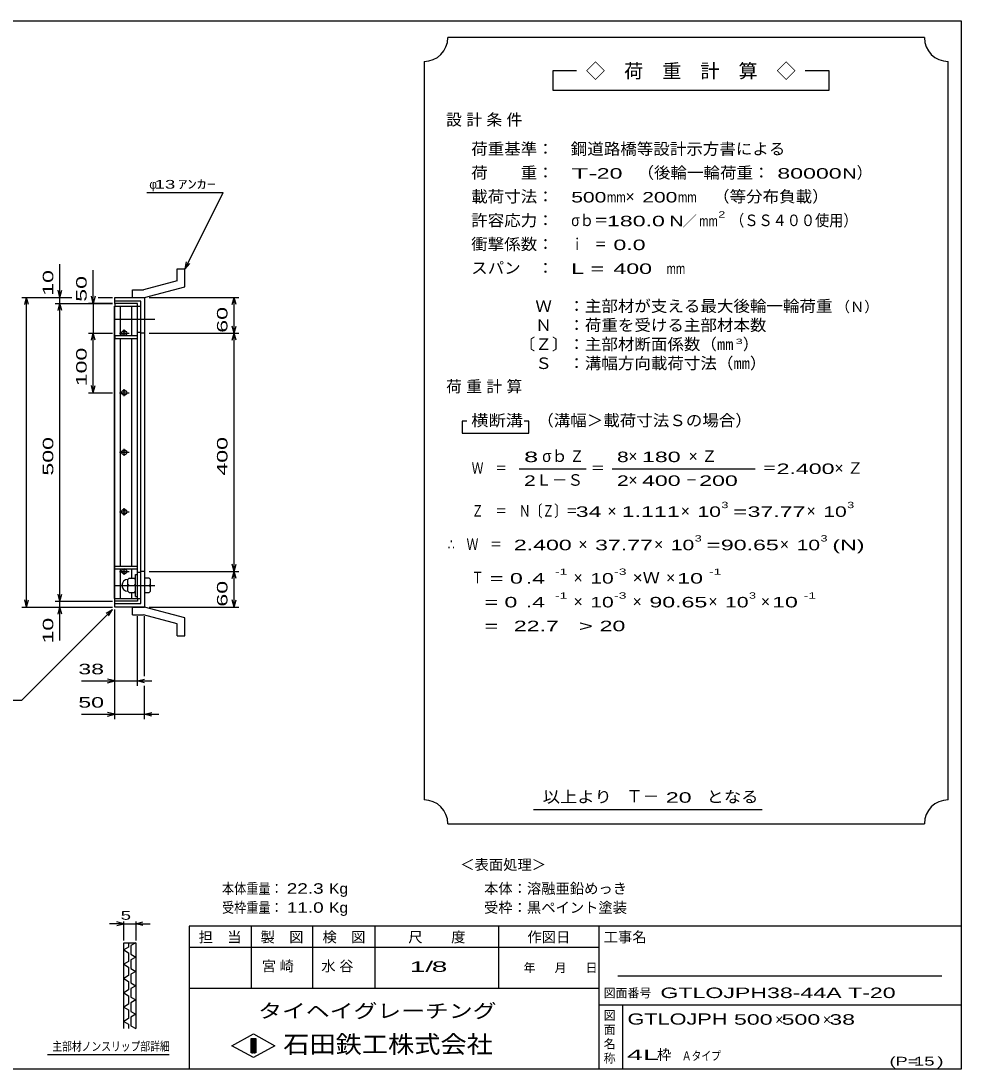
# Model space of a CAD drawing. Units: millimetres, scale not verified. Extents: x -1456 to 1385, y -1026 to 843.
# Drawn here: x -193 to 1385, y -917 to 843 of the extents above; entities that cross this region are included whole.
import ezdxf
from ezdxf.enums import TextEntityAlignment as Align

# ---------------------------------------------------------------- set-up
doc = ezdxf.new("R2010")
doc.units = ezdxf.units.MM
doc.header["$LTSCALE"] = 8
doc.linetypes.add('CHAIN', pattern=[18.5, 12, -1.5, 3.5, -1.5])
for name, color, linetype, lineweight in [('0_2', 150, 'Continuous', 25), ('16', 3, 'Continuous', 25), ('19', 6, 'Continuous', 25), ('22', 4, 'Continuous', 25), ('24', 2, 'Continuous', 25), ('32', 4, 'Continuous', 25)]:
    doc.layers.add(name, color=color, linetype=linetype, lineweight=lineweight)
doc.styles.add('ベクトル', font='')
doc.styles.get('ベクトル').set_extended_font_data('ベクトル')

msp = doc.modelspace()

# ---------------------------------------------------------------- linework, layer by layer
at = {"layer": '0_2'}
for p, q in [((-1383.2, 842.8), (1384.8, 842.8)), ((1384.8, 842.8), (1384.8, -917.2)), ((1384.8, -677.2), (88.8, -677.2)), ((88.8, -677.2), (88.8, -917.2)), ((192.8, -677.2), (192.8, -781.2)), ((296.8, -781.2), (296.8, -677.2)), ((400.8, -677.2), (400.8, -781.2)), ((608.8, -781.2), (608.8, -677.2)), ((776.8, -677.2), (776.8, -917.2)), ((776.8, -713.2), (88.8, -713.2)), ((1352.8, -761.2), (808.8, -761.2)), ((88.8, -781.2), (776.8, -781.2)), ((776.8, -809.2), (1384.8, -809.2)), ((816.8, -917.2), (816.8, -809.2)), ((160.8, -878), (196.8, -858)), ((196.8, -858), (232.8, -878)), ((196.8, -898), (160.8, -878)), ((192.8, -866), (200.8, -866)), ((192.8, -890), (192.8, -866)), ((192.8, -866), (194.4, -866)), ((194.4, -866), (194.4, -890)), ((196, -890), (196, -866)), ((196, -866), (197.6, -866)), ((232.8, -878), (196.8, -898)), ((197.6, -866), (197.6, -890)), ((199.2, -890), (199.2, -866)), ((199.2, -866), (200.8, -866)), ((200.8, -866), (200.8, -890)), ((200.8, -866), (200.8, -890)), ((200.8, -890), (192.8, -890)), ((194.4, -890), (196, -890)), ((197.6, -890), (199.2, -890)), ((1384.8, -917.2), (-1383.2, -917.2))]:
    msp.add_line(p, q, dxfattribs=at)
at = {"layer": '16'}
for p, q in [((-36.7, -127), (-36.7, 364)), ((-36.7, 364), (-36, 364)), ((2, 368.5), (-36, 368.5)), ((-36, 368.5), (-36, 364)), ((-36, 364), (2, 364)), ((-36, -127), (-36, 364)), ((-36, 364), (2, 364)), ((-26.5, 314), (-26.5, 364)), ((-7.5, 314), (-7.5, 364)), ((2, 364), (2, 368.5)), ((2, -127), (2, 364)), ((2, 364), (8, 364)), ((8, 320), (8, 364)), ((-28, 318.5), (-12, 318.5)), ((-22, 321.5), (-18, 321.5)), ((-20, 314), (-20, 324.5)), ((2, 320), (8, 320)), ((-36, 314), (-36, 309.5)), ((2, 314), (-36, 314)), ((-36, 309.5), (2, 309.5)), ((-26.5, -72.5), (-26.5, 309.5)), ((-22, 315.5), (-18, 315.5)), ((-7.5, -72.5), (-7.5, 309.5)), ((2, 309.5), (2, 314)), ((-28, 218.5), (-12, 218.5)), ((-22, 221.5), (-18, 221.5)), ((-22, 215.5), (-18, 215.5)), ((-20, 212.5), (-20, 224.5)), ((-20, 112.5), (-20, 124.5)), ((-28, 118.5), (-12, 118.5)), ((-22, 121.5), (-18, 121.5)), ((-22, 115.5), (-18, 115.5)), ((-28, 18.5), (-12, 18.5)), ((-22, 21.5), (-18, 21.5)), ((-20, 12.5), (-20, 24.5)), ((-22, 15.5), (-18, 15.5)), ((-36, -77), (-36, -72.5)), ((-36, -72.5), (2, -72.5)), ((-36, -77), (2, -77)), ((-28, -81.5), (-12, -81.5)), ((-26.5, -127), (-26.5, -77)), ((-22, -78.5), (-18, -78.5)), ((-22, -84.5), (-18, -84.5)), ((-20, -87.5), (-20, -77)), ((-7.5, -92), (-7.5, -77)), ((-1, -123.5), (-1, -86.5)), ((-1, -86.5), (2, -86.5)), ((2, -77), (2, -72.5)), ((2, -83), (8, -83)), ((2, -123.5), (2, -86.5)), ((8, -127), (8, -83)), ((-12, -93), (-14, -95)), ((-14, -115), (-14, -95)), ((-12, -105), (-14, -103)), ((-12, -105), (-14, -107)), ((-12, -93), (-3, -93)), ((-12, -105), (-3, -105)), ((-1, -95), (-3, -93)), ((-3, -105), (-1, -103)), ((-1, -107), (-3, -105)), ((-12, -117), (-14, -115)), ((-12, -117), (-3, -117)), ((-7.5, -127), (-7.5, -118)), ((-3, -117), (-1, -115)), ((-36.7, -127), (-36, -127)), ((-36, -127), (2, -127)), ((-36, -131.5), (-36, -127)), ((-36, -127), (2, -127)), ((2, -131.5), (-36, -131.5)), ((-1, -123.5), (2, -123.5)), ((2, -127), (2, -131.5)), ((2, -127), (8, -127))]:
    msp.add_line(p, q, dxfattribs=at)
at = {"layer": '16', "linetype": 'CHAIN'}
for p, q in [((-37.6, 342), (31.4, 342)), ((-37.6, -105), (31.4, -105))]:
    msp.add_line(p, q, dxfattribs=at)
at = {"layer": '16'}
for centre, radius, start, end in [((-22, 318.5), 3, 90, 270), ((-20, 318.5), 4, 46.6, 133.4), ((-18, 318.5), 3, 270, 90), ((-20, 318.5), 4, 226.6, 313.4), ((-22, 218.5), 3, 90, 270), ((-20, 218.5), 4, 46.6, 133.4), ((-20, 218.5), 4, 226.6, 313.4), ((-18, 218.5), 3, 270, 90), ((-22, 118.5), 3, 90, 270), ((-20, 118.5), 4, 46.6, 133.4), ((-20, 118.5), 4, 226.6, 313.4), ((-18, 118.5), 3, 270, 90), ((-22, 18.5), 3, 90, 270), ((-20, 18.5), 4, 46.6, 133.4), ((-18, 18.5), 3, 270, 90), ((-20, 18.5), 4, 226.6, 313.4), ((-22, -81.5), 3, 90, 270), ((-20, -81.5), 4, 46.6, 133.4), ((-20, -81.5), 4, 226.6, 313.4), ((-18, -81.5), 3, 270, 90), ((-14, -105), 10, 90, 270)]:
    msp.add_arc(centre, radius, start, end, dxfattribs=at)
at = {"layer": '19'}
for p, q in [((68.6, 426.6), (81.6, 426.6)), ((68.6, 406.6), (68.6, 426.6)), ((81.6, 396.6), (81.6, 426.6)), ((68.6, 406.6), (12.3, 391.5)), ((-6, 391.5), (12.3, 391.5)), ((-6, 378.5), (-6, 391.5)), ((14, 378.5), (81.6, 396.6)), ((-36, 368.5), (-36, 378.5)), ((-36, 378.5), (14, 378.5)), ((8, 372.5), (-36, 372.5)), ((-6, 378.5), (14, 378.5)), ((8, -135.5), (8, 372.5)), ((14, 378.5), (14, -141.5)), ((14, 318.5), (8, 318.5)), ((14, -81.5), (8, -81.5)), ((22, -93), (14, -93)), ((14, -93), (14, -117)), ((14, -105), (22, -105)), ((24, -95), (22, -93)), ((24, -103), (22, -105)), ((22, -105), (24, -107)), ((24, -115), (24, -95)), ((14, -117), (22, -117)), ((22, -117), (24, -115)), ((-36, -141.5), (-36, -131.5)), ((-36, -135.5), (8, -135.5)), ((14, -141.5), (-36, -141.5)), ((-6, -141.5), (14, -141.5)), ((-6, -154.5), (-6, -141.5)), ((-6, -154.5), (12.3, -154.5)), ((68.6, -169.6), (12.3, -154.5)), ((81.6, -159.6), (14, -141.5)), ((68.6, -189.6), (68.6, -169.6)), ((81.6, -189.6), (81.6, -159.6)), ((68.6, -189.6), (81.6, -189.6))]:
    msp.add_line(p, q, dxfattribs=at)
at = {"layer": '22'}
for p, q in [((18, 554.5), (146, 554.5)), ((82, 426.5), (146, 554.5)), ((-128, 378.5), (-128, 434.5)), ((-72, 368.5), (-72, 424.5)), ((82, 426.5), (84.4, 438.2)), ((82, 426.5), (90, 435.3)), ((-128, 378.5), (-131.2, 390.5)), ((-128, 378.5), (-124.8, 390.5)), ((-192, 378.5), (-108, 378.5)), ((-187.2, 366.5), (-184, 378.5)), ((-180.8, 366.5), (-184, 378.5)), ((-184, -141.5), (-184, 378.5)), ((-136, 378.5), (-108, 378.5)), ((-128, 368.5), (-128, 378.5)), ((-72, 368.5), (-75.2, 380.5)), ((-68.8, 380.5), (-72, 368.5)), ((-64, 378.5), (-40, 378.5)), ((-64, 378.5), (-40, 378.5)), ((22, 378.5), (172.4, 378.5)), ((161.2, 366.5), (164.4, 378.5)), ((167.6, 366.5), (164.4, 378.5)), ((164.4, 318.5), (164.4, 378.5)), ((-136, 368.5), (-40, 368.5)), ((-131.2, 356.5), (-128, 368.5)), ((-124.8, 356.5), (-128, 368.5)), ((-128, -131.5), (-128, 368.5)), ((-40, 368.5), (-80, 368.5)), ((-72, 368.5), (-72, 318.5)), ((-80, 318.5), (-40, 318.5)), ((-75.2, 306.5), (-72, 318.5)), ((-68.8, 306.5), (-72, 318.5)), ((-72, 218.5), (-72, 318.5)), ((22, 318.5), (172.4, 318.5)), ((164.4, 318.5), (161.2, 330.5)), ((161.2, 306.5), (164.4, 318.5)), ((164.4, 318.5), (167.6, 330.5)), ((167.6, 306.5), (164.4, 318.5)), ((164.4, -81.5), (164.4, 318.5)), ((-72, 218.5), (-75.2, 230.5)), ((-72, 218.5), (-68.8, 230.5)), ((-80, 218.5), (-40, 218.5)), ((164.4, -81.5), (161.2, -69.5)), ((164.4, -81.5), (167.6, -69.5)), ((22, -81.5), (172.4, -81.5)), ((161.2, -93.5), (164.4, -81.5)), ((167.6, -93.5), (164.4, -81.5)), ((164.4, -141.5), (164.4, -81.5)), ((-128, -131.5), (-131.2, -119.5)), ((-128, -131.5), (-124.8, -119.5)), ((-184, -141.5), (-187.2, -129.5)), ((-184, -141.5), (-180.8, -129.5)), ((-136, -131.5), (-40, -131.5)), ((-128, -141.5), (-128, -131.5)), ((164.4, -141.5), (161.2, -129.5)), ((164.4, -141.5), (167.6, -129.5)), ((-192, -141.5), (-40, -141.5)), ((-192, -297.5), (-40, -145.5)), ((-136, -141.5), (-40, -141.5)), ((-131.2, -153.5), (-128, -141.5)), ((-124.8, -153.5), (-128, -141.5)), ((-128, -197.5), (-128, -141.5)), ((-50.4, -151.9), (-40, -145.5)), ((-46.4, -155.9), (-40, -145.5)), ((-36, -273.5), (-36, -145.5)), ((-36, -329.5), (-36, -145.5)), ((2, -273.5), (2, -156.9)), ((14, -257.5), (14, -156.9)), ((22, -141.5), (172.4, -141.5)), ((-36, -265.5), (-48, -262.3)), ((2, -265.5), (14, -262.3)), ((-92, -265.5), (-36, -265.5)), ((-48, -268.7), (-36, -265.5)), ((-36, -265.5), (2, -265.5)), ((14, -268.7), (2, -265.5)), ((2, -265.5), (26, -265.5)), ((14, -329.5), (14, -273.5)), ((-352, -297.5), (-192, -297.5)), ((-92, -321.5), (-36, -321.5)), ((-36, -321.5), (-48, -318.3)), ((-48, -324.7), (-36, -321.5)), ((-36, -321.5), (14, -321.5)), ((14, -321.5), (26, -318.3)), ((26, -324.7), (14, -321.5)), ((14, -321.5), (38, -321.5))]:
    msp.add_line(p, q, dxfattribs=at)
at = {"layer": '24', "color": 4}
for p, q in [((1323.2, 814.8), (523.2, 814.8)), ((483.2, 774.8), (483.2, -465.2)), ((1363.2, -465.2), (1363.2, 774.8)), ((739.2, 758.8), (699.2, 758.8)), ((699.2, 758.8), (699.2, 726.8)), ((1163.2, 758.8), (1123.2, 758.8)), ((1163.2, 726.8), (1163.2, 758.8)), ((699.2, 726.8), (1163.2, 726.8)), ((555.2, 170.8), (547.2, 170.8)), ((547.2, 170.8), (547.2, 150.8)), ((659.2, 170.8), (651.2, 170.8)), ((659.2, 150.8), (659.2, 170.8)), ((547.2, 150.8), (659.2, 150.8)), ((643.2, 90.8), (755.2, 90.8)), ((799.2, 90.8), (1039.2, 90.8)), ((667.2, -481.2), (1051.2, -481.2)), ((523.2, -505.2), (1323.2, -505.2))]:
    msp.add_line(p, q, dxfattribs=at)
for centre, start, end in [((483.2, 814.8), 270, 0), ((1363.2, 814.8), 180, 270), ((483.2, -505.2), 0, 90), ((1363.2, -505.2), 90, 180)]:
    msp.add_arc(centre, 40, start, end, dxfattribs=at)
at = {"layer": '32'}
for p, q in [((-20.8, -673.2), (-44.8, -673.2)), ((-20.8, -673.2), (-32.8, -670)), ((-32.8, -676.4), (-20.8, -673.2)), ((-20.8, -701.2), (-20.8, -669.2)), ((-20.8, -673.2), (-0.8, -673.2)), ((-0.8, -669.2), (-0.8, -701.2)), ((-0.8, -673.2), (11.2, -670)), ((11.2, -676.4), (-0.8, -673.2)), ((-0.8, -673.2), (23.2, -673.2)), ((-20.8, -705.2), (-0.8, -705.2)), ((-20.8, -849.2), (-20.8, -705.2)), ((-12.8, -712.4), (-20.8, -717.2)), ((-20.8, -717.2), (-12.8, -722)), ((-12.8, -705.2), (-12.8, -712.4)), ((-0.8, -705.2), (-8.8, -710)), ((-8.8, -710), (-8.8, -724.4)), ((-0.8, -705.2), (-0.8, -849.2)), ((-12.8, -736.4), (-20.8, -741.2)), ((-12.8, -722), (-12.8, -736.4)), ((-8.8, -724.4), (-0.8, -729.2)), ((-0.8, -729.2), (-8.8, -734)), ((-8.8, -734), (-8.8, -748.4)), ((-20.8, -741.2), (-12.8, -746)), ((-12.8, -746), (-12.8, -760.4)), ((-8.8, -748.4), (-0.8, -753.2)), ((-0.8, -753.2), (-8.8, -758)), ((-12.8, -760.4), (-20.8, -765.2)), ((-20.8, -765.2), (-12.8, -770)), ((-12.8, -770), (-12.8, -784.4)), ((-8.8, -758), (-8.8, -772.4)), ((-8.8, -772.4), (-0.8, -777.2)), ((-12.8, -784.4), (-20.8, -789.2)), ((-20.8, -789.2), (-12.8, -794)), ((-0.8, -777.2), (-8.8, -782)), ((-8.8, -782), (-8.8, -796.4)), ((-12.8, -808.4), (-20.8, -813.2)), ((-12.8, -794), (-12.8, -808.4)), ((-8.8, -796.4), (-0.8, -801.2)), ((-0.8, -801.2), (-8.8, -806)), ((-8.8, -806), (-8.8, -820.4)), ((-20.8, -813.2), (-12.8, -818)), ((-12.8, -818), (-12.8, -832.4)), ((-8.8, -820.4), (-0.8, -825.2)), ((-0.8, -825.2), (-8.8, -830)), ((-12.8, -832.4), (-20.8, -837.2)), ((-20.8, -837.2), (-12.8, -842)), ((-12.8, -842), (-12.8, -849.2)), ((-8.8, -830), (-8.8, -844.4)), ((-8.8, -844.4), (-0.8, -849.2)), ((55.2, -893.2), (-148.8, -893.2))]:
    msp.add_line(p, q, dxfattribs=at)

# ---------------------------------------------------------------- texts
at = {"layer": '0_2', "style": 'ベクトル'}
for s, height, p in [('担\u3000当', 17.6, (104.8, -695.6)), ('製\u3000図', 17.6, (208.8, -695.6)), ('検\u3000図', 17.6, (312.8, -695.6)), ('尺\u3000\u3000度', 17.6, (456.8, -695.6)), ('作図日', 17.6, (656.8, -695.6)), ('工事名', 17.6, (784.8, -695.6)), ('年', 14.7, (650.4, -747.2)), ('月', 14.7, (702.4, -747.2)), ('日', 14.7, (754.4, -747.2)), ('図面番号', 14.66, (784.8, -789.6)), ('図', 14.7, (784.8, -827.2)), ('面', 14.7, (784.8, -851.2)), ('名', 14.7, (784.8, -875.2)), ('称', 14.7, (784.8, -899.2))]:
    msp.add_text(s, height=height, dxfattribs=at).set_placement(p, align=Align.MIDDLE_LEFT)
at = {"layer": '0_2', "color": 222, "style": 'ベクトル'}
for s, height, width, p in [('タイヘイグレーチング', 23.46, 1.25, (204.8, -819.6)), ('石田鉄工株式会社', 29.33, 1.1, (246.8, -875.6))]:
    msp.add_text(s, height=height, dxfattribs=dict(at, width=width)).set_placement(p, align=Align.MIDDLE_LEFT)
at = {"layer": '22', "color": 2, "style": 'ベクトル'}
for s, height, p in [('φ', 14.7, (22, 568.5)), ('＜表面処理＞', 17.6, (544, -574)), ('本体：', 17.6, (584, -614)), ('溶融亜鉛めっき', 17.6, (656, -614)), ('受枠：', 17.6, (584, -646)), ('黒ペイント塗装', 17.6, (656, -646)), ('×', 17.6, (1072.8, -834)), ('×', 17.6, (1152.8, -834)), ('枠', 17.6, (874.4, -893.2))]:
    msp.add_text(s, height=height, dxfattribs=at).set_placement(p, align=Align.MIDDLE_LEFT)
for s, height, width, p in [(' 13 ', 14.66, 1.6, (22, 568.5)), ('ｱﾝｶｰ', 14.66, 1.6, (70, 568.5)), (' 38 ', 17.6, 1.65, (-108, -245.5)), (' 50 ', 17.6, 1.65, (-108, -301.5)), ('本体重量：', 17.6, 0.85, (144, -614)), (' 22.3', 17.6, 1.35, (244, -614)), ('Kg', 17.6, 1.1, (324, -614)), ('受枠重量：', 17.6, 0.85, (144, -646)), (' 11.0', 17.6, 1.35, (244, -646)), ('Kg', 17.6, 1.1, (324, -646)), ('1/', 17.6, 2, (459.2, -745.2)), (' 8 ', 17.6, 2, (483.2, -745.2)), ('GTLOJPH38-44A T-20                 ', 17.6, 1.65, (880, -789.2)), ('GTLOJPH', 18.77, 1.45, (824.8, -833.2)), (' 500 ', 17.6, 1.65, (992.8, -834)), (' 500 ', 17.6, 1.65, (1072.8, -834)), (' 38 ', 17.6, 1.65, (1152.8, -834)), ('4L', 17.6, 2.05, (824, -893.2)), ('Ａタイプ', 14.66, 0.8, (916, -895.2)), ('(P=', 14.66, 1.55, (1264.8, -904)), (' 15 ', 14.66, 1.6, (1296.8, -904)), (')', 14.7, 1.6, (1344.8, -904))]:
    msp.add_text(s, height=height, dxfattribs=dict(at, width=width)).set_placement(p, align=Align.MIDDLE_LEFT)
at = {"layer": '22', "color": 2, "style": 'ベクトル', "width": 1.65}
for s, p in [(' 10 ', (-148, 370.5)), (' 50 ', (-92, 360.5)), (' 60 ', (144.4, 308.5)), (' 100 ', (-92, 218.5)), (' 500 ', (-148, 68.5)), (' 400 ', (144.4, 68.5)), (' 60 ', (144.4, -151.5)), (' 10 ', (-148, -213.5))]:
    msp.add_text(s, height=17.6, rotation=90, dxfattribs=at).set_placement(p, align=Align.MIDDLE_LEFT)
at = {"layer": '22', "color": 2, "char_height": 17.6, "attachment_point": 4, "style": 'ベクトル'}
for s, insert in [('\\T1.25;宮崎\u3000', (210.8, -745.2)), ('\\T1.25;水谷\u3000', (310.8, -745.2))]:
    msp.add_mtext(s, dxfattribs=dict(at, insert=insert))
at = {"layer": '24', "style": 'ベクトル'}
for s, height, p in [('◇\u3000荷\u3000重\u3000計\u3000算\u3000◇', 23.46, (755.2, 758.8)), ('）', 19.4, (1209.6, 588)), ('×', 19.4, (821.6, 548)), ('／', 17.6, (917.2, 506.8)), ('（Ｎ）', 17.6, (1174.4, 362.8)), ('）', 19.4, (1018.4, 300)), ('σｂ', 19.35, (681.6, 112)), ('×', 19.4, (826.4, 112)), ('Ｌ－Ｓ', 19.35, (671.2, 72)), ('×', 19.4, (826.4, 72)), ('×', 19.4, (791.2, 20)), ('×', 19.4, (914.4, 20)), ('×', 19.4, (1125.6, 20)), ('×', 19.4, (742.4, -36)), ('×', 19.4, (869.6, -36)), ('×', 19.4, (1080.8, -36)), ('×', 19.4, (734.4, -92)), ('×', 19.4, (889.6, -92)), ('×', 19.4, (734.4, -132)), ('×', 19.4, (833.6, -132)), ('×', 19.4, (960.8, -132)), ('×', 19.4, (1048.8, -132)), ('Ｔ－', 20.53, (822.4, -459.2))]:
    msp.add_text(s, height=height, dxfattribs=at).set_placement(p, align=Align.MIDDLE_LEFT)
for s, height, width, p in [('荷重基準：\u3000', 19.35, 1.05, (562.4, 628)), ('鋼道路橋等設計示方書による', 19.35, 1.05, (729.6, 628)), ('荷\u3000\u3000重：\u3000', 19.35, 1.05, (562.4, 588)), ('（後輪一輪荷重：', 19.35, 1.05, (841.6, 588)), ('T-', 17.6, 2, (730.4, 586.8)), (' 20 ', 17.6, 1.65, (762.4, 586.8)), (' 80000', 17.6, 1.65, (1065.6, 586.8)), ('N', 17.6, 1.4, (1185.6, 586.8)), ('載荷寸法：\u3000', 19.35, 1.05, (562.4, 548)), ('500', 17.6, 1.5, (730.4, 546.8)), ('mm', 17.6, 0.8, (790.4, 546.8)), ('200', 17.6, 1.5, (849.6, 546.8)), ('mm', 17.6, 0.8, (909.6, 546.8)), ('\u3000（等分布負載）', 19.35, 1.05, (940.8, 548)), ('許容応力：\u3000', 19.35, 1.05, (562.4, 508)), ('σｂ＝', 19.35, 0.9, (730.4, 508)), ('180.0', 17.6, 1.65, (790.4, 506.8)), ('N', 17.6, 1.4, (895.2, 506.8)), ('mm', 17.6, 0.8, (945.2, 506.8)), ('2', 10.6, 1.5, (977.2, 518)), ('（ＳＳ４００使用）', 19.35, 0.9, (997.2, 508)), ('衝撃係数：\u3000', 19.35, 1.05, (562.4, 468)), ('ｉ\u3000＝', 19.35, 0.75, (730.4, 468)), (' 0.0', 17.6, 1.65, (790.4, 466.8)), ('スパン\u3000：\u3000', 19.35, 1.05, (562.4, 428)), ('L =', 17.6, 1.65, (730.4, 426.8)), (' 400 ', 17.6, 1.65, (790.4, 426.8)), ('mm', 17.6, 0.8, (890.4, 426.8)), ('\u3000Ｗ\u3000：主部材が支える最大後輪一輪荷重', 19.35, 1.05, (642.4, 364)), ('\u3000Ｎ\u3000：荷重を受ける主部材本数', 19.35, 1.05, (642.4, 332)), ('〔Ｚ〕：主部材断面係数（㎜', 19.35, 1.05, (642.4, 300)), ('3', 8.8, 1.8, (1006.4, 304.8)), ('\u3000Ｓ\u3000：溝幅方向載荷寸法（㎜）', 19.35, 1.05, (642.4, 268)), ('横断溝', 19.35, 1.1, (562.4, 172)), ('\u3000（溝幅＞載荷寸法Ｓの場合）', 19.35, 1.05, (645.6, 172)), ('8', 17.6, 1.8, (651.2, 110.8)), ('Ｚ', 19.4, 0.9, (728, 112)), ('8', 17.6, 1.5, (807.2, 110.8)), (' 180 ', 17.6, 1.65, (838.4, 110.8)), ('Ｗ\u3000＝', 19.35, 0.75, (563.2, 92)), ('＝', 19.4, 0.9, (763.2, 92)), ('＝', 19.4, 0.9, (1051.2, 92)), ('2.400', 17.6, 1.65, (1075.2, 90.8)), ('2', 17.6, 1.5, (651.2, 70.8)), ('2', 17.6, 1.5, (807.2, 70.8)), (' 400 ', 17.6, 1.65, (838.4, 70.8)), ('－', 19.4, 0.75, (922.4, 72)), (' 200 ', 17.6, 1.65, (934.4, 70.8)), ('3', 10.6, 1.5, (982.4, 30)), ('3', 10.6, 1.5, (1193.6, 30)), ('Ｚ\u3000＝\u3000Ｎ〔Ｚ〕＝', 19.35, 0.75, (563.2, 20)), (' 34 ', 17.6, 1.65, (727.2, 18.8)), ('1.111', 17.6, 1.65, (815.2, 18.8)), ('10', 17.6, 1.5, (942.4, 18.8)), ('=', 17.6, 1.7, (1002.4, 18.8)), ('37.77', 17.6, 1.65, (1026.4, 18.8)), ('10', 17.6, 1.5, (1153.6, 18.8)), ('∴\u3000Ｗ\u3000＝', 19.35, 0.75, (523.2, -36)), (' 2.400', 17.6, 1.65, (623.2, -37.2)), ('37.77', 17.6, 1.65, (770.4, -37.2)), ('10', 17.6, 1.5, (897.6, -37.2)), ('3', 10.6, 1.5, (937.6, -26)), ('=', 17.6, 1.7, (957.6, -37.2)), ('90.65', 17.6, 1.65, (981.6, -37.2)), ('10', 17.6, 1.5, (1108.8, -37.2)), ('3', 10.6, 1.5, (1148.8, -26)), ('(N)', 17.6, 1.65, (1168.8, -37.2)), ('Ｔ', 19.4, 0.75, (563.2, -92)), (' = 0', 17.6, 1.65, (583.2, -93.2)), (' .4 ', 17.6, 1.65, (643.2, -93.2)), ('-1', 10.56, 1.65, (703.2, -82)), ('10', 17.6, 1.5, (762.4, -93.2)), ('-3', 10.56, 1.65, (802.4, -82)), ('×Ｗ', 19.35, 1.1, (833.6, -92)), (' 10 ', 17.6, 1.65, (897.6, -93.2)), ('-1', 10.56, 1.65, (961.6, -82)), ('-1', 10.56, 1.65, (703.2, -122)), ('-3', 10.56, 1.65, (802.4, -122)), ('3', 10.6, 1.5, (1028.8, -122)), ('-1', 10.56, 1.65, (1120.8, -122)), ('  = 0', 17.6, 1.65, (563.2, -133.2)), (' .4 ', 17.6, 1.65, (643.2, -133.2)), ('10', 17.6, 1.5, (762.4, -133.2)), ('90.65', 17.6, 1.65, (861.6, -133.2)), ('10', 17.6, 1.5, (988.8, -133.2)), (' 10 ', 17.6, 1.65, (1056.8, -133.2)), ('  =', 17.6, 1.65, (563.2, -173.2)), (' 22.7', 17.6, 1.65, (623.2, -173.2)), ('>', 17.6, 1.7, (743.2, -173.2)), (' 20 ', 17.6, 1.65, (767.2, -173.2)), ('以上より\u3000', 19.35, 1.1, (682.4, -460)), (' 20 ', 17.6, 1.65, (878.4, -461.2)), ('となる', 19.35, 1.1, (957.6, -460))]:
    msp.add_text(s, height=height, dxfattribs=dict(at, width=width)).set_placement(p, align=Align.MIDDLE_LEFT)
at = {"layer": '24', "char_height": 19.35, "attachment_point": 4, "style": 'ベクトル'}
for s, insert in [('\\T1.28;設計条件', (520.4, 676)), ('\\T1.28;荷重計算', (520.4, 228)), ('\\T1.42;×Ｚ', (927.6, 112)), ('\\T1.42;×Ｚ', (1172.4, 92))]:
    msp.add_mtext(s, dxfattribs=dict(at, insert=insert))
at = {"layer": '32', "color": 2, "style": 'ベクトル'}
for s, width, p in [(' 5 ', 1.6, (-34.8, -659.2)), ('主部材ノンスリップ部詳細', 0.8, (-140.8, -879.2))]:
    msp.add_text(s, height=14.66, dxfattribs=dict(at, width=width)).set_placement(p, align=Align.MIDDLE_LEFT)

doc.saveas('drawing.dxf')
